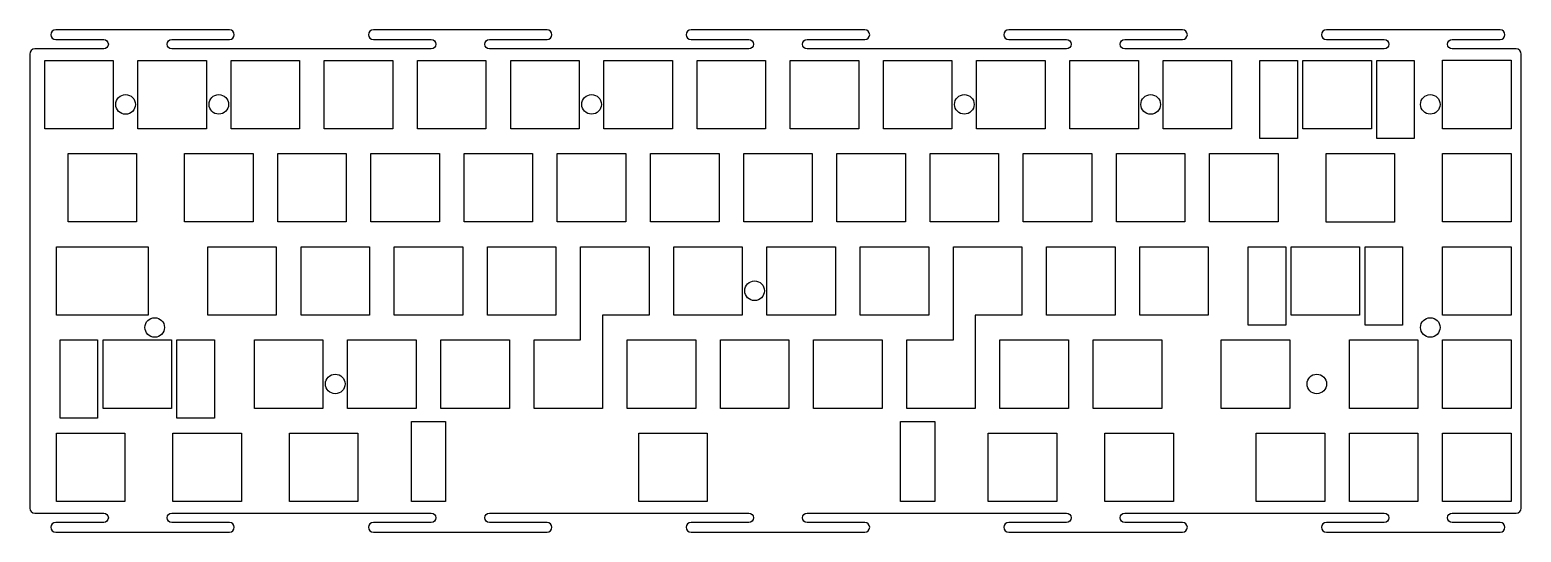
# Model space of a CAD drawing. Header units: millimetres. Extents: x 3 to 308, y -111 to -8.
import ezdxf

# ---------------------------------------------------------------- set-up
doc = ezdxf.new("R2010")
doc.units = ezdxf.units.MM
doc.layers.get('0').update_dxf_attribs({"linetype": 'CONTINUOUS'})

msp = doc.modelspace()

# ---------------------------------------------------------------- linework, layer by layer
for p, q in [((43.61, -8.36), (8.11, -8.36)), ((108.55, -8.36), (73.05, -8.36)), ((173.49, -8.36), (137.99, -8.36)), ((238.43, -8.36), (202.93, -8.36)), ((303.36, -8.36), (267.86, -8.36)), ((8.11, -10.36), (17.92, -10.36)), ((31.81, -10.36), (43.61, -10.36)), ((73.05, -10.36), (84.86, -10.36)), ((96.75, -10.36), (108.55, -10.36)), ((137.99, -10.36), (149.79, -10.36)), ((161.68, -10.36), (173.49, -10.36)), ((202.93, -10.36), (214.73, -10.36)), ((226.62, -10.36), (238.43, -10.36)), ((267.86, -10.36), (279.67, -10.36)), ((293.56, -10.36), (303.36, -10.36)), ((2.81, -13.3), (2.81, -106.11)), ((17.92, -12.25), (3.86, -12.25)), ((84.86, -12.25), (31.81, -12.25)), ((149.79, -12.25), (96.75, -12.25)), ((214.73, -12.25), (161.68, -12.25)), ((279.67, -12.25), (226.62, -12.25)), ((306.62, -12.25), (293.56, -12.25)), ((307.67, -106.11), (307.67, -13.3)), ((3.86, -107.16), (17.92, -107.16)), ((17.92, -109.05), (8.11, -109.05)), ((31.81, -107.16), (84.86, -107.16)), ((43.61, -109.05), (31.81, -109.05)), ((84.86, -109.05), (73.05, -109.05)), ((96.75, -107.16), (149.79, -107.16)), ((108.55, -109.05), (96.75, -109.05)), ((149.79, -109.05), (137.99, -109.05)), ((161.68, -107.16), (214.73, -107.16)), ((173.49, -109.05), (161.68, -109.05)), ((214.73, -109.05), (202.93, -109.05)), ((226.62, -107.16), (279.67, -107.16)), ((238.43, -109.05), (226.62, -109.05)), ((279.67, -109.05), (267.86, -109.05)), ((293.56, -107.16), (306.62, -107.16)), ((303.36, -109.05), (293.56, -109.05)), ((8.11, -111.05), (43.61, -111.05)), ((73.05, -111.05), (108.55, -111.05)), ((137.99, -111.05), (173.49, -111.05)), ((202.93, -111.05), (238.43, -111.05)), ((267.86, -111.05), (303.36, -111.05))]:
    msp.add_line(p, q)
for points in [[(5.86, -14.6), (19.86, -14.6), (19.86, -28.6), (5.86, -28.6)], [(38.91, -28.6), (24.91, -28.6), (24.91, -14.6), (38.91, -14.6)], [(57.96, -14.6), (57.96, -28.6), (43.96, -28.6), (43.96, -14.6)], [(63.01, -14.6), (77.01, -14.6), (77.01, -28.6), (63.01, -28.6)], [(82.06, -14.6), (96.06, -14.6), (96.06, -28.6), (82.06, -28.6)], [(101.11, -14.6), (115.11, -14.6), (115.11, -28.6), (101.11, -28.6)], [(120.16, -14.6), (134.16, -14.6), (134.16, -28.6), (120.16, -28.6)], [(139.21, -14.6), (153.21, -14.6), (153.21, -28.6), (139.21, -28.6)], [(158.26, -14.6), (172.26, -14.6), (172.26, -28.6), (158.26, -28.6)], [(177.31, -14.6), (191.31, -14.6), (191.31, -28.6), (177.31, -28.6)], [(196.36, -14.6), (210.36, -14.6), (210.36, -28.6), (196.36, -28.6)], [(215.41, -14.6), (229.41, -14.6), (229.41, -28.6), (215.41, -28.6)], [(234.46, -14.6), (248.46, -14.6), (248.46, -28.6), (234.46, -28.6)], [(254.26, -14.6), (261.94, -14.6), (261.94, -30.6), (254.26, -30.6)], [(263.04, -14.6), (277.04, -14.6), (277.04, -28.6), (263.04, -28.6)], [(278.13, -14.6), (285.81, -14.6), (285.81, -30.6), (278.13, -30.6)], [(291.61, -14.59), (305.61, -14.59), (305.61, -28.59), (291.61, -28.59)], [(10.62, -47.64), (10.62, -33.64), (24.62, -33.64), (24.62, -47.64)], [(48.44, -47.64), (34.44, -47.64), (34.44, -33.64), (48.44, -33.64)], [(67.49, -47.64), (53.49, -47.64), (53.49, -33.64), (67.49, -33.64)], [(86.54, -33.64), (86.54, -47.64), (72.54, -47.64), (72.54, -33.64)], [(105.59, -47.64), (91.59, -47.64), (91.59, -33.64), (105.59, -33.64)], [(124.64, -33.64), (124.64, -47.64), (110.64, -47.64), (110.64, -33.64)], [(129.69, -47.64), (129.69, -33.64), (143.69, -33.64), (143.69, -47.64)], [(148.74, -47.64), (148.74, -33.64), (162.74, -33.64), (162.74, -47.64)], [(181.79, -33.64), (181.79, -47.64), (167.79, -47.64), (167.79, -33.64)], [(200.84, -47.64), (186.84, -47.64), (186.84, -33.64), (200.84, -33.64)], [(219.89, -33.64), (219.89, -47.64), (205.89, -47.64), (205.89, -33.64)], [(224.94, -47.64), (224.94, -33.64), (238.94, -33.64), (238.94, -47.64)], [(243.99, -47.64), (243.99, -33.64), (257.99, -33.64), (257.99, -47.64)], [(281.8, -47.65), (267.8, -47.65), (267.8, -33.65), (281.8, -33.65)], [(291.61, -47.64), (291.61, -33.64), (305.61, -33.64), (305.61, -47.64)], [(27, -52.71), (27, -66.66), (8.23, -66.66), (8.23, -52.71)], [(39.2, -66.69), (39.2, -52.69), (53.2, -52.69), (53.2, -66.69)], [(72.25, -52.69), (72.25, -66.69), (58.25, -66.69), (58.25, -52.69)], [(91.3, -66.69), (77.3, -66.69), (77.3, -52.69), (91.3, -52.69)], [(96.35, -66.69), (96.35, -52.69), (110.35, -52.69), (110.35, -66.69)], [(129.4, -52.69), (129.4, -66.69), (119.88, -66.69), (119.88, -85.74), (105.88, -85.74), (105.88, -71.74), (115.4, -71.74), (115.4, -52.69)], [(148.45, -66.69), (134.45, -66.69), (134.45, -52.69), (148.45, -52.69)], [(153.5, -66.69), (153.5, -52.69), (167.5, -52.69), (167.5, -66.69)], [(186.55, -52.69), (186.55, -66.69), (172.55, -66.69), (172.55, -52.69)], [(191.6, -71.74), (191.6, -52.69), (205.6, -52.69), (205.6, -66.69), (196.08, -66.69), (196.08, -71.74), (196.08, -85.74), (182.08, -85.74), (182.08, -71.74)], [(224.65, -52.69), (224.65, -66.69), (210.65, -66.69), (210.65, -52.69)], [(243.7, -66.69), (229.7, -66.69), (229.7, -52.69), (243.7, -52.69)], [(251.88, -68.7), (251.88, -52.7), (259.56, -52.7), (259.56, -68.7)], [(274.65, -52.7), (274.65, -66.7), (260.65, -66.7), (260.65, -52.7)], [(275.75, -52.7), (283.43, -52.7), (283.43, -68.7), (275.75, -68.7)], [(291.61, -52.69), (305.61, -52.69), (305.61, -66.69), (291.61, -66.69)], [(16.67, -87.74), (9, -87.74), (9, -71.74), (16.67, -71.74)], [(31.77, -71.74), (31.77, -85.74), (17.77, -85.74), (17.77, -71.74)], [(32.87, -71.74), (40.55, -71.74), (40.55, -87.74), (32.87, -87.74)], [(48.73, -71.74), (62.73, -71.74), (62.73, -85.74), (48.73, -85.74)], [(67.78, -71.74), (81.78, -71.74), (81.78, -85.74), (67.78, -85.74)], [(86.83, -85.74), (86.83, -71.74), (100.83, -71.74), (100.83, -85.74)], [(124.93, -71.74), (138.93, -71.74), (138.93, -85.74), (124.93, -85.74)], [(143.98, -71.74), (157.98, -71.74), (157.98, -85.74), (143.98, -85.74)], [(177.03, -85.74), (163.03, -85.74), (163.03, -71.74), (177.03, -71.74)], [(201.13, -85.74), (201.13, -71.74), (215.13, -71.74), (215.13, -85.74)], [(220.18, -85.74), (220.18, -71.74), (234.18, -71.74), (234.18, -85.74)], [(246.37, -71.74), (260.37, -71.74), (260.37, -85.74), (246.37, -85.74)], [(286.56, -71.74), (286.56, -85.74), (272.56, -85.74), (272.56, -71.74)], [(291.61, -71.74), (305.61, -71.74), (305.61, -85.74), (291.61, -85.74)], [(22.24, -104.8), (8.24, -104.8), (8.24, -90.8), (22.24, -90.8)], [(32.05, -90.8), (46.05, -90.8), (46.05, -104.8), (32.05, -104.8)], [(55.87, -104.8), (55.87, -90.8), (69.87, -90.8), (69.87, -104.8)], [(80.8, -88.45), (87.8, -88.45), (87.8, -104.8), (80.8, -104.8)], [(141.3, -104.8), (127.3, -104.8), (127.3, -90.8), (141.3, -90.8)], [(180.8, -88.45), (187.8, -88.45), (187.8, -104.8), (180.8, -104.8)], [(198.74, -90.8), (212.74, -90.8), (212.74, -104.8), (198.74, -104.8)], [(236.57, -90.79), (236.57, -104.79), (222.57, -104.79), (222.57, -90.79)], [(267.51, -90.79), (267.51, -104.79), (253.51, -104.79), (253.51, -90.79)], [(286.56, -104.8), (272.56, -104.8), (272.56, -90.8), (286.56, -90.8)], [(305.61, -104.81), (291.61, -104.81), (291.61, -90.81), (305.61, -90.81)]]:
    msp.add_lwpolyline(points, close=True)
for centre in [(22.38, -23.61), (41.44, -23.6), (117.64, -23.6), (193.84, -23.6), (231.93, -23.61), (289.09, -23.6), (150.96, -61.7), (28.34, -69.2), (289.09, -69.2), (65.24, -80.75), (265.89, -80.75)]:
    msp.add_circle(centre, 2)
for points, knots in [([(8.11, -8.36), (7.56, -8.36), (7.11, -8.81), (7.11, -9.91), (7.56, -10.36), (8.11, -10.36)], [91, 91, 91, 91, 92, 92, 93, 93, 93, 93]), ([(43.61, -10.36), (44.17, -10.36), (44.61, -9.91), (44.61, -9.36), (44.61, -8.81), (44.17, -8.36), (43.61, -8.36)], [88, 88, 88, 88, 89, 89, 89, 90, 90, 90, 90]), ([(73.05, -8.36), (72.5, -8.36), (72.05, -8.81), (72.05, -9.36), (72.05, -9.91), (72.5, -10.36), (73.05, -10.36)], [79, 79, 79, 79, 80, 80, 80, 81, 81, 81, 81]), ([(108.55, -10.36), (109.1, -10.36), (109.55, -9.91), (109.55, -9.36), (109.55, -8.81), (109.1, -8.36), (108.55, -8.36)], [76, 76, 76, 76, 77, 77, 77, 78, 78, 78, 78]), ([(137.99, -8.36), (137.44, -8.36), (136.99, -8.81), (136.99, -9.36), (136.99, -9.91), (137.44, -10.36), (137.99, -10.36)], [67, 67, 67, 67, 68, 68, 68, 69, 69, 69, 69]), ([(173.49, -10.36), (174.04, -10.36), (174.49, -9.91), (174.49, -9.36), (174.49, -8.81), (174.04, -8.36), (173.49, -8.36)], [64, 64, 64, 64, 65, 65, 65, 66, 66, 66, 66]), ([(202.93, -8.36), (202.37, -8.36), (201.93, -8.81), (201.93, -9.36), (201.93, -9.91), (202.37, -10.36), (202.93, -10.36)], [55, 55, 55, 55, 56, 56, 56, 57, 57, 57, 57]), ([(238.43, -10.36), (238.98, -10.36), (239.43, -9.91), (239.43, -9.36), (239.43, -8.81), (238.98, -8.36), (238.43, -8.36)], [52, 52, 52, 52, 53, 53, 53, 54, 54, 54, 54]), ([(267.86, -8.36), (267.31, -8.36), (266.86, -8.81), (266.86, -9.36), (266.86, -9.91), (267.31, -10.36), (267.86, -10.36)], [43, 43, 43, 43, 44, 44, 44, 45, 45, 45, 45]), ([(303.36, -10.36), (303.92, -10.36), (304.36, -9.91), (304.36, -8.81), (303.92, -8.36), (303.36, -8.36)], [40, 40, 40, 40, 41, 41, 42, 42, 42, 42]), ([(17.92, -10.36), (18.44, -10.36), (18.86, -10.78), (18.86, -11.3), (18.86, -11.82), (18.44, -12.25), (17.92, -12.25)], [94, 94, 94, 94, 95, 95, 95, 96, 96, 96, 96]), ([(31.81, -12.25), (31.29, -12.25), (30.86, -11.83), (30.86, -11.3), (30.86, -10.78), (31.29, -10.36), (31.81, -10.36)], [85, 85, 85, 85, 86, 86, 86, 87, 87, 87, 87]), ([(84.86, -10.36), (85.38, -10.36), (85.8, -10.78), (85.8, -11.3), (85.8, -11.82), (85.38, -12.25), (84.86, -12.25)], [82, 82, 82, 82, 83, 83, 83, 84, 84, 84, 84]), ([(96.75, -12.25), (96.22, -12.25), (95.8, -11.83), (95.8, -11.3), (95.8, -10.78), (96.22, -10.36), (96.75, -10.36)], [73, 73, 73, 73, 74, 74, 74, 75, 75, 75, 75]), ([(149.79, -10.36), (150.32, -10.36), (150.74, -10.78), (150.74, -11.3), (150.74, -11.82), (150.32, -12.25), (149.79, -12.25)], [70, 70, 70, 70, 71, 71, 71, 72, 72, 72, 72]), ([(161.68, -12.25), (161.16, -12.25), (160.74, -11.83), (160.74, -11.3), (160.74, -10.78), (161.16, -10.36), (161.68, -10.36)], [61, 61, 61, 61, 62, 62, 62, 63, 63, 63, 63]), ([(214.73, -10.36), (215.25, -10.36), (215.68, -10.78), (215.68, -11.3), (215.68, -11.82), (215.25, -12.25), (214.73, -12.25)], [58, 58, 58, 58, 59, 59, 59, 60, 60, 60, 60]), ([(226.62, -12.25), (226.1, -12.25), (225.68, -11.83), (225.68, -11.3), (225.68, -10.78), (226.1, -10.36), (226.62, -10.36)], [49, 49, 49, 49, 50, 50, 50, 51, 51, 51, 51]), ([(279.67, -10.36), (280.19, -10.36), (280.61, -10.78), (280.61, -11.3), (280.61, -11.82), (280.19, -12.25), (279.67, -12.25)], [46, 46, 46, 46, 47, 47, 47, 48, 48, 48, 48]), ([(293.56, -12.25), (293.04, -12.25), (292.61, -11.83), (292.61, -11.3), (292.61, -10.78), (293.04, -10.36), (293.56, -10.36)], [37, 37, 37, 37, 38, 38, 38, 39, 39, 39, 39]), ([(8.11, -109.05), (7.56, -109.05), (7.11, -109.5), (7.11, -110.6), (7.56, -111.05), (8.11, -111.05)], [104, 104, 104, 104, 105, 105, 106, 106, 106, 106]), ([(17.92, -107.16), (18.44, -107.16), (18.86, -107.58), (18.86, -108.1), (18.86, -108.63), (18.44, -109.05), (17.92, -109.05)], [101, 101, 101, 101, 102, 102, 102, 103, 103, 103, 103]), ([(31.81, -109.05), (31.29, -109.05), (30.86, -108.63), (30.86, -108.11), (30.86, -107.58), (31.29, -107.16), (31.81, -107.16)], [110, 110, 110, 110, 111, 111, 111, 112, 112, 112, 112]), ([(43.61, -111.05), (44.17, -111.05), (44.61, -110.6), (44.61, -110.05), (44.61, -109.5), (44.17, -109.05), (43.61, -109.05)], [107, 107, 107, 107, 108, 108, 108, 109, 109, 109, 109]), ([(73.05, -109.05), (72.5, -109.05), (72.05, -109.5), (72.05, -110.05), (72.05, -110.6), (72.5, -111.05), (73.05, -111.05)], [116, 116, 116, 116, 117, 117, 117, 118, 118, 118, 118]), ([(84.86, -107.16), (85.38, -107.16), (85.8, -107.58), (85.8, -108.1), (85.8, -108.63), (85.38, -109.05), (84.86, -109.05)], [113, 113, 113, 113, 114, 114, 114, 115, 115, 115, 115]), ([(96.75, -109.05), (96.23, -109.05), (95.8, -108.63), (95.8, -108.11), (95.8, -107.58), (96.22, -107.16), (96.75, -107.16)], [122, 122, 122, 122, 123, 123, 123, 124, 124, 124, 124]), ([(108.55, -111.05), (109.1, -111.05), (109.55, -110.6), (109.55, -110.05), (109.55, -109.5), (109.1, -109.05), (108.55, -109.05)], [119, 119, 119, 119, 120, 120, 120, 121, 121, 121, 121]), ([(137.99, -109.05), (137.44, -109.05), (136.99, -109.5), (136.99, -110.05), (136.99, -110.6), (137.44, -111.05), (137.99, -111.05)], [0, 0, 0, 0, 1, 1, 1, 2, 2, 2, 2]), ([(149.79, -107.16), (150.32, -107.16), (150.74, -107.58), (150.74, -108.1), (150.74, -108.63), (150.32, -109.05), (149.79, -109.05)], [125, 125, 125, 125, 126, 126, 126, 127, 127, 127, 127]), ([(161.68, -109.05), (161.16, -109.05), (160.74, -108.63), (160.74, -108.11), (160.74, -107.58), (161.16, -107.16), (161.68, -107.16)], [6, 6, 6, 6, 7, 7, 7, 8, 8, 8, 8]), ([(173.49, -111.05), (174.04, -111.05), (174.49, -110.6), (174.49, -110.05), (174.49, -109.5), (174.04, -109.05), (173.49, -109.05)], [3, 3, 3, 3, 4, 4, 4, 5, 5, 5, 5]), ([(202.93, -109.05), (202.37, -109.05), (201.93, -109.5), (201.93, -110.05), (201.93, -110.6), (202.37, -111.05), (202.93, -111.05)], [12, 12, 12, 12, 13, 13, 13, 14, 14, 14, 14]), ([(214.73, -107.16), (215.25, -107.16), (215.68, -107.58), (215.68, -108.1), (215.68, -108.63), (215.25, -109.05), (214.73, -109.05)], [9, 9, 9, 9, 10, 10, 10, 11, 11, 11, 11]), ([(226.62, -109.05), (226.1, -109.05), (225.68, -108.63), (225.68, -108.11), (225.68, -107.58), (226.1, -107.16), (226.62, -107.16)], [18, 18, 18, 18, 19, 19, 19, 20, 20, 20, 20]), ([(238.43, -111.05), (238.98, -111.05), (239.43, -110.6), (239.43, -110.05), (239.43, -109.5), (238.98, -109.05), (238.43, -109.05)], [15, 15, 15, 15, 16, 16, 16, 17, 17, 17, 17]), ([(267.86, -109.05), (267.31, -109.05), (266.86, -109.5), (266.86, -110.05), (266.86, -110.6), (267.31, -111.05), (267.86, -111.05)], [24, 24, 24, 24, 25, 25, 25, 26, 26, 26, 26]), ([(279.67, -107.16), (280.19, -107.16), (280.61, -107.58), (280.61, -108.1), (280.61, -108.63), (280.19, -109.05), (279.67, -109.05)], [21, 21, 21, 21, 22, 22, 22, 23, 23, 23, 23]), ([(293.56, -109.05), (293.04, -109.05), (292.62, -108.63), (292.61, -108.11), (292.61, -107.58), (293.04, -107.16), (293.56, -107.16)], [30, 30, 30, 30, 31, 31, 31, 32, 32, 32, 32]), ([(303.36, -111.05), (303.92, -111.05), (304.36, -110.6), (304.36, -109.5), (303.92, -109.05), (303.36, -109.05)], [27, 27, 27, 27, 28, 28, 29, 29, 29, 29])]:
    msp.add_open_spline(points, degree=3, knots=knots)
for points in [[(3.86, -12.25), (3.28, -12.25), (2.81, -12.72), (2.81, -13.3)], [(307.67, -13.3), (307.67, -12.72), (307.2, -12.25), (306.62, -12.25)], [(2.81, -106.11), (2.81, -106.69), (3.28, -107.16), (3.86, -107.16)], [(306.62, -107.16), (307.2, -107.16), (307.67, -106.69), (307.67, -106.11)]]:
    msp.add_open_spline(points, degree=3)

doc.saveas('drawing.dxf')
